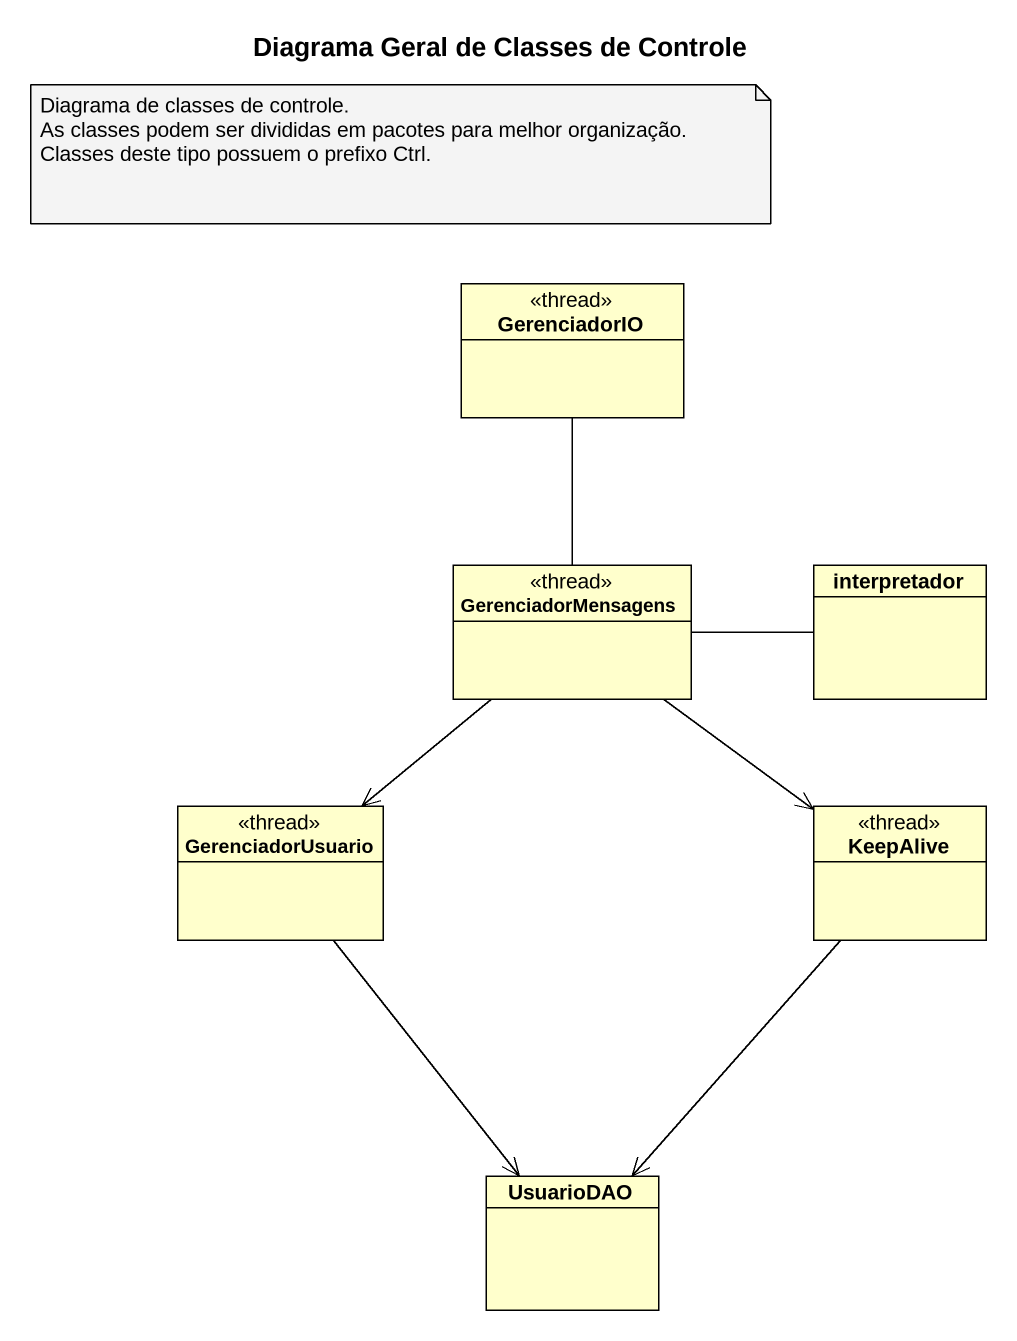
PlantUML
@startuml
title Diagrama Geral de Classes de Controle
hide circle
hide empty members
class GerenciadorIO <<thread>>
class GerenciadorMensagens <<thread>>
class interpretador
class GerenciadorUsuario <<thread>>
class KeepAlive <<thread>>
class UsuarioDAO
GerenciadorIO -- GerenciadorMensagens
GerenciadorMensagens -right- interpretador
GerenciadorMensagens --> GerenciadorUsuario
GerenciadorMensagens --> KeepAlive
GerenciadorUsuario --> UsuarioDAO
KeepAlive --> UsuarioDAO
note as N1
  Diagrama de classes de controle.
  As classes podem ser divididas em pacotes para melhor organização.
  Classes deste tipo possuem o prefixo Ctrl.
end note
@enduml
